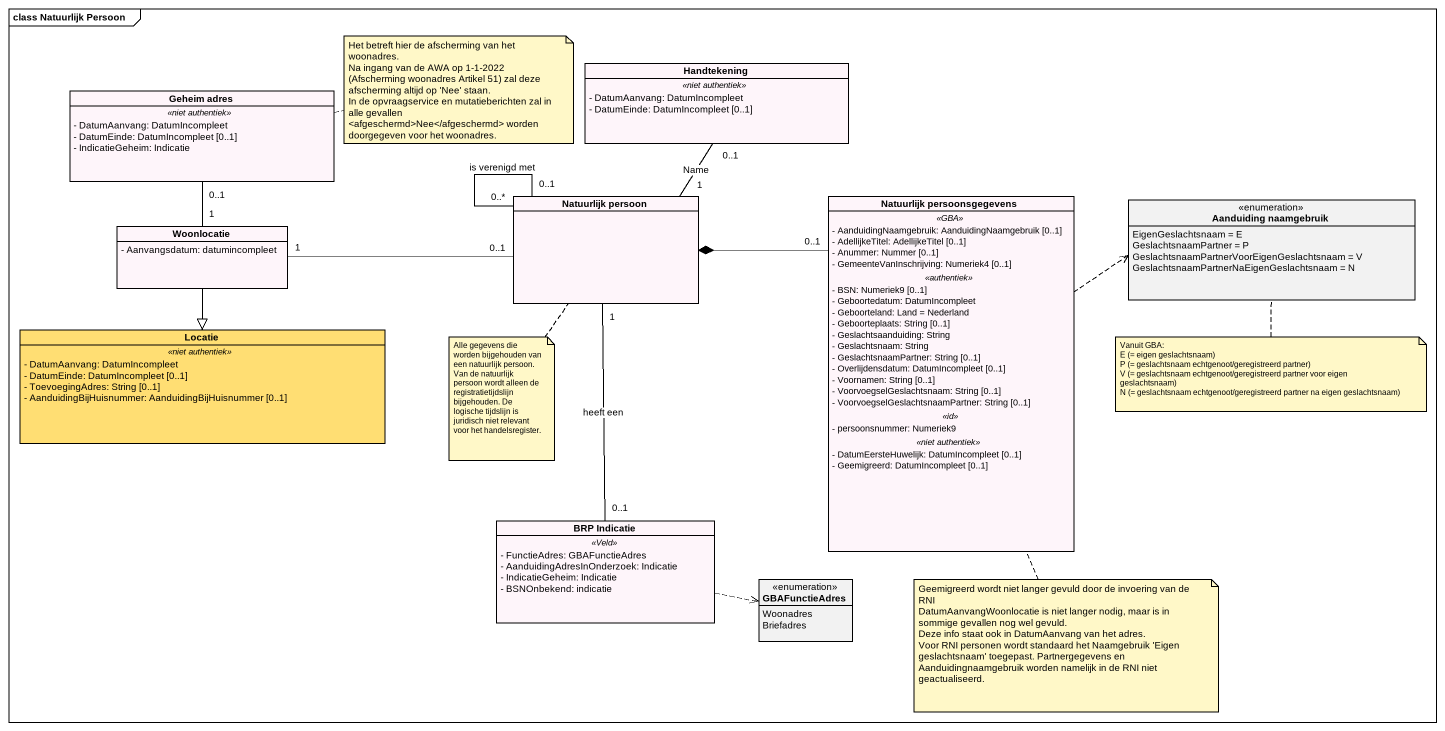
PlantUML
@startuml
mainframe class Natuurlijk Persoon
hide circle
hide empty members
skinparam classAttributeIconSize 0
class Handtekening #FEF5FA {
  .. <<niet authentiek>> ..
  - DatumAanvang: DatumIncompleet
  - DatumEinde: DatumIncompleet [0..1]
}
class "Geheim adres" as Geheim_adres #FEF5FA {
  .. <<niet authentiek>> ..
  - DatumAanvang: DatumIncompleet
  - DatumEinde: DatumIncompleet [0..1]
  - IndicatieGeheim: Indicatie
}
class "Natuurlijk persoon" as Natuurlijk_persoon #FEF5FA
class "Natuurlijk persoonsgegevens" as Natuurlijk_persoonsgegevens #FEF5FA {
  .. <<GBA>> ..
  - AanduidingNaamgebruik: AanduidingNaamgebruik [0..1]
  - AdellijkeTitel: AdellijkeTitel [0..1]
  - Anummer: Nummer [0..1]
  - GemeenteVanInschrijving: Numeriek4 [0..1]
  .. <<authentiek>> ..
  - BSN: Numeriek9 [0..1]
  - Geboortedatum: DatumIncompleet
  - Geboorteland: Land = Nederland
  - Geboorteplaats: String [0..1]
  - Geslachtsaanduiding: String
  - Geslachtsnaam: String
  - GeslachtsnaamPartner: String [0..1]
  - Overlijdensdatum: DatumIncompleet [0..1]
  - Voornamen: String [0..1]
  - VoorvoegselGeslachtsnaam: String [0..1]
  - VoorvoegselGeslachtsnaamPartner: String [0..1]
  .. <<id>> ..
  - persoonsnummer: Numeriek9
  .. <<niet authentiek>> ..
  - DatumEersteHuwelijk: DatumIncompleet [0..1]
  - Geemigreerd: DatumIncompleet [0..1]
}
class Woonlocatie #FEF5FA {
  - Aanvangsdatum: datumincompleet
}
enum "Aanduiding naamgebruik" as Aanduiding_naamgebruik {
  EigenGeslachtsnaam = E
  GeslachtsnaamPartner = P
  GeslachtsnaamPartnerVoorEigenGeslachtsnaam = V
  GeslachtsnaamPartnerNaEigenGeslachtsnaam = N
}
class Locatie #FFDE73 {
  .. <<niet authentiek>> ..
  - DatumAanvang: DatumIncompleet
  - DatumEinde: DatumIncompleet [0..1]
  - ToevoegingAdres: String [0..1]
  - AanduidingBijHuisnummer: AanduidingBijHuisnummer [0..1]
}
class "BRP Indicatie" as BRP_Indicatie #FEF5FA {
  .. <<Veld>> ..
  - FunctieAdres: GBAFunctieAdres
  - AanduidingAdresInOnderzoek: Indicatie
  - IndicatieGeheim: Indicatie
  - BSNOnbekend: indicatie
}
enum GBAFunctieAdres {
  Woonadres
  Briefadres
}
Geheim_adres "0..1" -- "1" Woonlocatie
Natuurlijk_persoon "1" -up- "0..1" Handtekening : Name
Natuurlijk_persoon "0..1" -- "0..*" Natuurlijk_persoon : is verenigd met
Natuurlijk_persoon "0..1" -left- "1" Woonlocatie
Natuurlijk_persoonsgegevens "0..1" -left-* Natuurlijk_persoon
Natuurlijk_persoonsgegevens .right.> Aanduiding_naamgebruik
Woonlocatie --|> Locatie
BRP_Indicatie "0..1" -up- "1" Natuurlijk_persoon : heeft een
BRP_Indicatie .right.> GBAFunctieAdres
note right of Geheim_adres
  Het betreft hier de afscherming van het woonadres.
  Na ingang van de AWA op 1-1-2022 (Afscherming woonadres Artikel 51) zal deze afscherming altijd op 'Nee' staan.
  In de opvraagservice en mutatieberichten zal in alle gevallen <afgeschermd>Nee</afgeschermd> worden doorgegeven voor het woonadres.
end note
note bottom of Natuurlijk_persoon : Alle gegevens die worden bijgehouden van een natuurlijk persoon. Van de natuurlijk persoon wordt alleen de registratietijdslijn bijgehouden. De logische tijdslijn is juridisch niet relevant voor het handelsregister.
note bottom of Aanduiding_naamgebruik
  Vanuit GBA:
  E (= eigen geslachtsnaam)
  P (= geslachtsnaam echtgenoot/geregistreerd partner)
  V (= geslachtsnaam echtgenoot/geregistreerd partner voor eigen geslachtsnaam)
  N (= geslachtsnaam echtgenoot/geregistreerd partner na eigen geslachtsnaam)
end note
note bottom of Natuurlijk_persoonsgegevens
  Geemigreerd wordt niet langer gevuld door de invoering van de RNI
  DatumAanvangWoonlocatie is niet langer nodig, maar is in sommige gevallen nog wel gevuld.
  Deze info staat ook in DatumAanvang van het adres.
  Voor RNI personen wordt standaard het Naamgebruik 'Eigen geslachtsnaam' toegepast. Partnergegevens en Aanduidingnaamgebruik worden namelijk in de RNI niet geactualiseerd.
end note
@enduml
